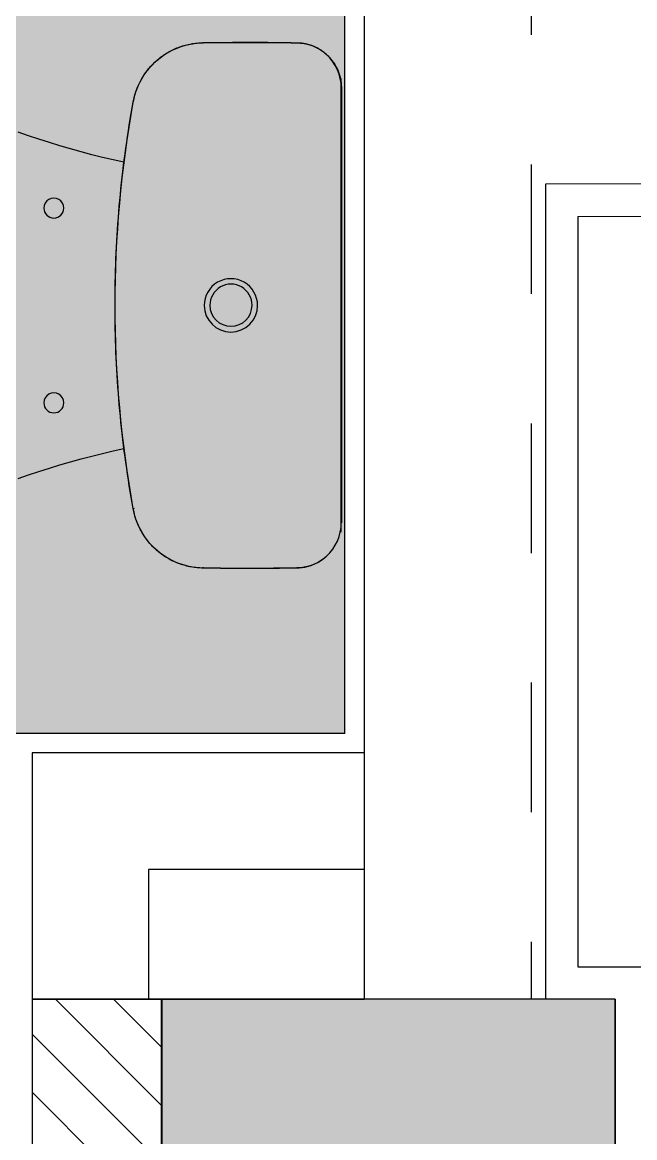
# Model space of a CAD drawing. Header units: metres. Extents: x -154 to 570, y -18 to 184.
# Drawn here: x -15.938 to -15.465, y -2.107 to -1.246 of the extents above; entities that cross this region are included whole.
import ezdxf
from ezdxf.xclip import XClip

# ---------------------------------------------------------------- set-up
doc = ezdxf.new("R2010")
doc.units = ezdxf.units.M
doc.header["$XCLIPFRAME"] = 0
doc.linetypes.add('PUC TORRE B$0$DASHEDX2', pattern=[1.5, 1, -0.5])
for name, color, linetype in [('ARQ-AUX', 7, 'Continuous'), ('PUC TORRE B$0$1', 232, 'PUC TORRE B$0$DASHEDX2'), ('PUC TORRE B$0$4', 2, 'Continuous'), ('PUC$0$ARQ-ALV ACAB', 4, 'Continuous'), ('PUC$0$ARQ-ALV OSSO', 5, 'Continuous'), ('PUC$0$ARQ-ENCH', 1, 'Continuous'), ('PUC$0$ARQ-HID', 7, 'Continuous')]:
    doc.layers.add(name, color=color, linetype=linetype)
doc.layers.add('PUC$0$ARQ-FORRO', color=9, linetype='Continuous', lineweight=5)

# ---------------------------------------------------------------- blocks, each defined once
blk = doc.blocks.new('PUC$0$ARQ-HID-BACIA CX')
blk.add_line((-0.00007, -0.175), (-0.00007, 0.175))
for points in [[(-0.01372, -0.19568), (-0.01423, -0.19605), (-0.01474, -0.19641), (-0.01526, -0.19677), (-0.01578, -0.19712), (-0.01631, -0.19746), (-0.01684, -0.19778), (-0.01739, -0.1981), (-0.01793, -0.19841), (-0.01849, -0.1987), (-0.01904, -0.19899), (-0.01961, -0.19927), (-0.02018, -0.19954), (-0.02075, -0.19979), (-0.02133, -0.20004), (-0.02191, -0.20027), (-0.02249, -0.2005), (-0.02308, -0.20072), (-0.02368, -0.20092), (-0.02427, -0.20111), (-0.02487, -0.2013), (-0.02548, -0.20147), (-0.02608, -0.20163), (-0.02669, -0.20178), (-0.02731, -0.20192), (-0.02792, -0.20205), (-0.02854, -0.20217), (-0.02916, -0.20227), (-0.02978, -0.20237), (-0.0304, -0.20246), (-0.03102, -0.20253), (-0.03165, -0.20259), (-0.03227, -0.20264), (-0.0329, -0.20268), (-0.03353, -0.2027), (-0.03415, -0.20273, -0.00878), (-0.10679, -0.20277), (-0.10794, -0.20271), (-0.10908, -0.20264), (-0.11022, -0.20256), (-0.11136, -0.20247), (-0.11249, -0.20236), (-0.11363, -0.20223), (-0.11476, -0.20207), (-0.11588, -0.20188), (-0.11701, -0.20166), (-0.11812, -0.20142), (-0.11924, -0.20116), (-0.12034, -0.20086), (-0.12144, -0.20055), (-0.12254, -0.20021), (-0.12362, -0.19986), (-0.1247, -0.19948), (-0.12577, -0.19908), (-0.12684, -0.19866), (-0.12789, -0.19822), (-0.12893, -0.19776), (-0.12997, -0.19727), (-0.13099, -0.19677), (-0.13201, -0.19624), (-0.13301, -0.19569), (-0.134, -0.19512), (-0.13498, -0.19453), (-0.13595, -0.19392), (-0.1369, -0.19329), (-0.13784, -0.19264), (-0.13877, -0.19197), (-0.13969, -0.19129), (-0.14058, -0.19058), (-0.14147, -0.18986), (-0.14234, -0.18912), (-0.14319, -0.18836), (-0.14403, -0.18758), (-0.14485, -0.18679), (-0.14566, -0.18598), (-0.14645, -0.18515), (-0.14722, -0.18431), (-0.14798, -0.18345), (-0.14872, -0.18257), (-0.14943, -0.18168), (-0.15013, -0.18078), (-0.15082, -0.17986), (-0.15148, -0.17893), (-0.15212, -0.17799), (-0.15275, -0.17703), (-0.15335, -0.17606), (-0.15393, -0.17508), (-0.1545, -0.17408), (-0.15504, -0.17308), (-0.15556, -0.17206), (-0.15607, -0.17103), (-0.15655, -0.17), (-0.15702, -0.16895), (-0.15746, -0.1679), (-0.15788, -0.16683), (-0.15827, -0.16576), (-0.15863, -0.16468), (-0.15897, -0.16359), (-0.15928, -0.16249), (-0.15957, -0.16138), (-0.15985, -0.16027), (-0.16011, -0.15916), (-0.16036, -0.15805), (-0.16061, -0.15693), (-0.16138, -0.15249), (-0.16215, -0.14805), (-0.1629, -0.1436), (-0.16363, -0.13915), (-0.16433, -0.1347), (-0.165, -0.13024), (-0.16565, -0.12578), (-0.16628, -0.12132), (-0.16689, -0.11685), (-0.16747, -0.11238), (-0.16803, -0.10791), (-0.16857, -0.10344), (-0.16909, -0.09896), (-0.16958, -0.09448), (-0.17005, -0.09), (-0.1705, -0.08551), (-0.17092, -0.08102), (-0.17132, -0.07653), (-0.1717, -0.07204), (-0.17206, -0.06755), (-0.17239, -0.06305), (-0.1727, -0.05856), (-0.17299, -0.05406), (-0.17325, -0.04956), (-0.17349, -0.04506), (-0.17371, -0.04055), (-0.17391, -0.03605), (-0.17408, -0.03155), (-0.17423, -0.02704), (-0.17436, -0.02254), (-0.17446, -0.01803), (-0.17453, -0.01352), (-0.17458, -0.00901), (-0.17462, -0.00451), (-0.17464, 0), (-0.17462, 0.00451), (-0.17458, 0.00901), (-0.17453, 0.01352), (-0.17446, 0.01803), (-0.17436, 0.02254), (-0.17423, 0.02704), (-0.17408, 0.03155), (-0.17391, 0.03605), (-0.17371, 0.04055), (-0.17349, 0.04506), (-0.17325, 0.04956), (-0.17299, 0.05406), (-0.1727, 0.05856), (-0.17239, 0.06305), (-0.17206, 0.06755), (-0.1717, 0.07204), (-0.17132, 0.07653), (-0.17092, 0.08102), (-0.1705, 0.08551), (-0.17005, 0.09), (-0.16958, 0.09448), (-0.16909, 0.09896), (-0.16857, 0.10344), (-0.16803, 0.10791), (-0.16747, 0.11238), (-0.16689, 0.11685), (-0.16628, 0.12132), (-0.16565, 0.12578), (-0.165, 0.13024), (-0.16433, 0.1347), (-0.16363, 0.13915), (-0.1629, 0.1436), (-0.16215, 0.14805), (-0.16138, 0.15249), (-0.16061, 0.15693), (-0.16036, 0.15805), (-0.16011, 0.15916), (-0.15985, 0.16027), (-0.15957, 0.16138), (-0.15928, 0.16249), (-0.15897, 0.16359), (-0.15863, 0.16468), (-0.15827, 0.16576), (-0.15788, 0.16683), (-0.15746, 0.1679), (-0.15702, 0.16895), (-0.15655, 0.17), (-0.15607, 0.17103), (-0.15556, 0.17206), (-0.15504, 0.17308), (-0.1545, 0.17408), (-0.15393, 0.17508), (-0.15335, 0.17606), (-0.15275, 0.17703), (-0.15212, 0.17799), (-0.15148, 0.17893), (-0.15082, 0.17986), (-0.15013, 0.18078), (-0.14943, 0.18168), (-0.14872, 0.18257), (-0.14798, 0.18345), (-0.14722, 0.18431), (-0.14645, 0.18515), (-0.14566, 0.18598), (-0.14485, 0.18679), (-0.14403, 0.18758), (-0.14319, 0.18836), (-0.14234, 0.18912), (-0.14147, 0.18986), (-0.14058, 0.19058), (-0.13969, 0.19129), (-0.13877, 0.19197), (-0.13784, 0.19264), (-0.1369, 0.19329), (-0.13595, 0.19392), (-0.13498, 0.19453), (-0.134, 0.19512), (-0.13301, 0.19569), (-0.13201, 0.19624), (-0.13099, 0.19677), (-0.12997, 0.19727), (-0.12893, 0.19776), (-0.12789, 0.19822), (-0.12684, 0.19866), (-0.12577, 0.19908), (-0.1247, 0.19948), (-0.12362, 0.19986), (-0.12254, 0.20021), (-0.12144, 0.20055), (-0.12034, 0.20086), (-0.11924, 0.20116), (-0.11812, 0.20142), (-0.11701, 0.20166), (-0.11588, 0.20188), (-0.11476, 0.20207), (-0.11363, 0.20223), (-0.11249, 0.20236), (-0.11136, 0.20247), (-0.11022, 0.20256), (-0.10908, 0.20264), (-0.10794, 0.20271), (-0.10679, 0.20277, -0.00878), (-0.03415, 0.20273), (-0.03353, 0.2027), (-0.0329, 0.20268), (-0.03227, 0.20264), (-0.03165, 0.20259), (-0.03102, 0.20253), (-0.0304, 0.20246), (-0.02978, 0.20237), (-0.02916, 0.20227), (-0.02854, 0.20217), (-0.02792, 0.20205), (-0.02731, 0.20192), (-0.02669, 0.20178), (-0.02608, 0.20163), (-0.02548, 0.20147), (-0.02487, 0.2013), (-0.02427, 0.20111), (-0.02368, 0.20092), (-0.02308, 0.20072), (-0.02249, 0.2005), (-0.02191, 0.20027), (-0.02133, 0.20004), (-0.02075, 0.19979), (-0.02018, 0.19954), (-0.01961, 0.19927), (-0.01904, 0.19899), (-0.01849, 0.1987), (-0.01793, 0.19841), (-0.01739, 0.1981), (-0.01684, 0.19778), (-0.01631, 0.19746), (-0.01578, 0.19712), (-0.01526, 0.19677), (-0.01474, 0.19641), (-0.01423, 0.19605), (-0.01372, 0.19568)], [(-0.01308, 0.195, 0.018828), (-0.0135, 0.19544)], [(-0.01328, -0.19509), (-0.01328, -0.1951), (-0.01328, -0.1951), (-0.01327, -0.19509), (-0.01324, -0.19506), (-0.01322, -0.19504), (-0.01316, -0.19498), (-0.01311, -0.19493), (-0.01299, -0.19482), (-0.01286, -0.1947), (-0.01279, -0.19463), (-0.01264, -0.19449), (-0.01247, -0.19434), (-0.01155, -0.19352, 0.212488), (-0.00007, -0.16772), (-0.00007, 0.16772, 0.212488), (-0.01155, 0.19352), (-0.01247, 0.19434), (-0.01264, 0.19449), (-0.01279, 0.19463), (-0.01286, 0.1947), (-0.01299, 0.19482), (-0.01311, 0.19493), (-0.01316, 0.19498), (-0.01322, 0.19504), (-0.01324, 0.19506), (-0.01327, 0.19509), (-0.01328, 0.1951), (-0.01328, 0.1951)], [(-0.01231, 0.1942, 0.002919), (-0.01155, 0.19353)], [(-0.01361, -0.19549, 0.018828), (-0.01319, -0.19505)]]:
    blk.add_lwpolyline(points, format="xyb")
at = {"ltscale": 0.000466036}
blk.add_lwpolyline([(-0.01328, -0.1951), (-0.01334, -0.19517, -0.017665), (-0.01364, -0.19551, -0.039631), (-0.01377, -0.19562, -0.158216), (-0.03415, -0.20265, -0.008778), (-0.10679, -0.2027), (-0.10952, -0.20259), (-0.11224, -0.20234), (-0.11494, -0.20196), (-0.11763, -0.20144), (-0.12028, -0.2008), (-0.1229, -0.20002), (-0.12547, -0.19912), (-0.128, -0.19809), (-0.13048, -0.19694), (-0.13289, -0.19567), (-0.13524, -0.19428), (-0.13752, -0.19278), (-0.13972, -0.19116), (-0.14184, -0.18945), (-0.14388, -0.18763), (-0.14582, -0.18571), (-0.14766, -0.1837), (-0.14941, -0.1816), (-0.15105, -0.17942), (-0.15258, -0.17716), (-0.15399, -0.17483), (-0.1553, -0.17243), (-0.15648, -0.16997), (-0.15754, -0.16746), (-0.15848, -0.1649), (-0.15929, -0.1623), (-0.15997, -0.15966), (-0.16053, -0.15692, -0.044623), (-0.17457, 0, -0.044623), (-0.16053, 0.15692), (-0.15997, 0.15966), (-0.15929, 0.1623), (-0.15848, 0.1649), (-0.15754, 0.16746), (-0.15648, 0.16997), (-0.1553, 0.17243), (-0.15399, 0.17483), (-0.15258, 0.17716), (-0.15105, 0.17942), (-0.14941, 0.1816), (-0.14766, 0.1837), (-0.14582, 0.18571), (-0.14388, 0.18763), (-0.14184, 0.18945), (-0.13972, 0.19116), (-0.13752, 0.19278), (-0.13524, 0.19428), (-0.13289, 0.19567), (-0.13048, 0.19694), (-0.128, 0.19809), (-0.12547, 0.19912), (-0.1229, 0.20002), (-0.12028, 0.2008), (-0.11763, 0.20144), (-0.11494, 0.20196), (-0.11224, 0.20234), (-0.10952, 0.20259), (-0.10679, 0.2027, -0.008778), (-0.03416, 0.20265, -0.158216), (-0.01377, 0.19562, -0.039631), (-0.01364, 0.19551, -0.017665), (-0.01334, 0.19517), (-0.01328, 0.1951)], format="xyb", dxfattribs=at)
at = {"ltscale": 0.00311}
for points in [[(-0.10678, 0.20206), (-0.10679, 0.2027)], [(-0.10678, -0.20206), (-0.10679, -0.2027)]]:
    blk.add_lwpolyline(points, dxfattribs=at)
at = {"ltscale": 0.00156}
blk.add_lwpolyline([(-0.0131, 0.19508), (-0.01335, 0.19529)], dxfattribs=at)
for points in [[(-0.01328, 0.1951), (-0.01328, 0.19509)], [(-0.01147, 0.19363), (-0.01087, 0.19305), (-0.01027, 0.19247), (-0.00968, 0.19189), (-0.00911, 0.19128), (-0.00855, 0.19066), (-0.00801, 0.19003), (-0.00749, 0.18938), (-0.00698, 0.18872), (-0.00649, 0.18805), (-0.00601, 0.18737), (-0.00555, 0.18668), (-0.0051, 0.18597), (-0.00468, 0.18526), (-0.00427, 0.18453), (-0.00388, 0.1838), (-0.0035, 0.18305), (-0.00314, 0.1823), (-0.00281, 0.18154), (-0.00249, 0.18077), (-0.00218, 0.18), (-0.0019, 0.17921), (-0.00164, 0.17842), (-0.00139, 0.17763), (-0.00116, 0.17683), (-0.00096, 0.17602), (-0.00077, 0.17521), (-0.0006, 0.1744), (-0.00045, 0.17358), (-0.00032, 0.17275), (-0.00021, 0.17193), (-0.00012, 0.1711), (-0.00006, 0.17027), (-0.00002, 0.16944), (0.00001, 0.16861), (0.00003, 0.16778)], [(-0.16765, 0.1104), (-0.16776, 0.11042), (-0.17602, 0.11228), (-0.1842, 0.11422), (-0.19248, 0.1163), (-0.2008, 0.11849), (-0.20903, 0.12077), (-0.21715, 0.12313), (-0.22532, 0.12562), (-0.23351, 0.12822), (-0.24148, 0.13086), (-0.24931, 0.13356)], [(-0.24931, -0.13356), (-0.24148, -0.13086), (-0.23351, -0.12822), (-0.22532, -0.12562), (-0.21715, -0.12313), (-0.20903, -0.12077), (-0.2008, -0.11849), (-0.19248, -0.1163), (-0.1842, -0.11422), (-0.17602, -0.11228), (-0.16776, -0.11042), (-0.16765, -0.1104)], [(0, 0.16772), (0, -0.16772)], [(-0.01146, -0.19362), (-0.01162, -0.19376), (-0.0117, -0.19383), (-0.01186, -0.19397), (-0.01234, -0.19439), (-0.01264, -0.19465), (-0.01284, -0.19483), (-0.0129, -0.19489), (-0.01296, -0.19494), (-0.01301, -0.19499), (-0.01305, -0.19503), (-0.0131, -0.19507)]]:
    blk.add_lwpolyline(points)
at = {"ltscale": 0.00179}
for points in [[(-0.00045, 0.16772), (-0.00008, 0.16772)], [(-0.00045, -0.16772), (-0.00008, -0.16772)]]:
    blk.add_lwpolyline(points, dxfattribs=at)
for points in [[(-0.21411, 0.07516, 1), (-0.22955, 0.07516, 1)], [(-0.06465, 0, 1), (-0.10584, 0, 1)], [(-0.06888, 0.00014, 1), (-0.10143, 0.00014, 1)], [(-0.21411, -0.07516, 1), (-0.22955, -0.07516, 1)]]:
    blk.add_lwpolyline(points, format="xyb", close=True)
at = {"ltscale": 0.003392}
blk.add_lwpolyline([(-0.15984, -0.15679), (-0.16053, -0.15692)], dxfattribs=at)
at = {"ltscale": 0.002755}
blk.add_lwpolyline([(-0.03417, -0.20208), (-0.03415, -0.20265)], dxfattribs=at)
blk = doc.blocks.new('PUC$0$pl apto tipo 1 puc')
at = {"layer": 'PUC$0$ARQ-ENCH'}
h = blk.add_hatch(dxfattribs=at)
h.set_pattern_fill('ANSI31', color=256, scale=0.01)
h.set_pattern_definition([(45, (0.04845, 0), (-0.02245064, 0.02245064), [])])
h.paths.add_polyline_path([(-31.27329, 2.58954), (-31.17329, 2.58954), (-31.17329, 2.00004), (-31.27329, 2.00004)])
at = {"layer": 'PUC$0$ARQ-ALV ACAB', "elevation": 0}
for points in [[(-31.03205, 1.79504), (-31.28828, 1.79504), (-31.28829, 2.57465)], [(-30.85204, 1.39595), (-30.85204, 1.97504)], [(-30.85204, 1.97504), (-30.79828, 1.97504)], [(-31.03205, 1.79504), (-31.03205, 0.18561), (-32.22663, 0.18561), (-32.22663, 0.2256), (-32.38663, 0.2256), (-32.38663, 0.1756), (-33.78985, 0.1756), (-33.78985, -0.05481), (-33.63985, -0.05481), (-33.63985, 0.02559), (-30.87204, 0.02561)], [(-30.85204, 1.39595), (-30.19662, 1.39578)]]:
    blk.add_lwpolyline(points, dxfattribs=at)
at = {"layer": 'PUC$0$ARQ-ALV OSSO', "elevation": 0}
for points in [[(-30.82329, 2.00004), (-30.82328, 2.85944), (-30.82328, 2.85944), (-30.82328, 2.99944), (-31.17328, 2.99926)], [(-31.01705, 1.81004), (-31.27329, 1.81004), (-31.27329, 2.00004), (-31.01705, 2.00004)], [(-31.01705, 1.90004), (-31.18329, 1.90004), (-31.18329, 2.00004)], [(-31.01705, 1.08561), (-31.01705, 2.00004)], [(-30.87705, 1.37095), (-30.87705, 2.00004)], [(-30.87705, 1.23077), (-30.22662, 1.23077), (-30.22662, 1.37077), (-30.87705, 1.37095)]]:
    blk.add_lwpolyline(points, dxfattribs=at)
at = {"layer": 'PUC$0$ARQ-ENCH'}
blk.add_lwpolyline([(-31.27329, 2.58954), (-31.17329, 2.58954), (-31.17329, 2.00004), (-31.27329, 2.00004)], close=True, dxfattribs=at)
at = {"layer": 'PUC$0$ARQ-HID', "lineweight": -2, "xscale": -0.9999999999999902, "rotation": 180.0000067269699}
blk.add_blockref('PUC$0$ARQ-HID-BACIA CX', (-31.03461, 1.46463, 0), dxfattribs=at)
blk = doc.blocks.new('PUC$0$pl forro 1')
at = {"layer": 'PUC$0$ARQ-FORRO'}
h = blk.add_hatch(color=256, dxfattribs=at)
h.dxf.hatch_style = 1
h.paths.add_polyline_path([(4.14154, -1.06067), (5.33612, -1.06066), (5.33612, -2.6701), (5.07989, -2.6701), (5.07989, -3.44971), (4.14154, -3.4496)])
at = {"layer": 'PUC$0$ARQ-FORRO', "elevation": 0.00001}
blk.add_lwpolyline([(4.14154, -1.06067), (5.33612, -1.06066), (5.33612, -2.6701), (5.07989, -2.6701), (5.07989, -3.44971), (4.14154, -3.4496)], close=True, dxfattribs=at)
blk = doc.blocks.new('PUC')
at = {"layer": 'PUC$0$ARQ-ALV OSSO', "xscale": -1, "rotation": 180}
blk.add_blockref('PUC$0$pl apto tipo 1 puc', (15.34324, 0.00003), dxfattribs=at)
at = {"layer": 'PUC$0$ARQ-FORRO'}
blk.add_blockref('PUC$0$pl forro 1', (-21.02493, 0.87509, 0), dxfattribs=at)
blk = doc.blocks.new('PUC TORRE B$0$est-lo-07-6sb-r00')
at = {"layer": 'PUC TORRE B$0$4'}
h = blk.add_hatch(color=8, dxfattribs=at)
h.dxf.hatch_style = 1
h.paths.add_polyline_path([(213.004314, 592.98646), (232.004314, 592.98646), (232.004314, 743.98646), (213.004314, 743.98646)], flags=17)
h.paths.add_polyline_path([(517.003016, 942.98646), (353.003016, 942.98646), (353.003016, 923.986062), (498.003016, 923.986062), (498.003016, 465.008359), (498.003039, 465.008359), (498.003039, 450.008359), (498.003039, 395.98646), (517.003016, 395.98646)])
h.paths.add_polyline_path([(3672.003309, 253.001099), (3672.003309, 388.001099), (3637.003309, 388.001099), (3637.003309, 253.001099)])
h.paths.add_polyline_path([(3637.003309, 942.98646), (3637.003194, 872.98646), (3653.003309, 872.98646), (3653.003309, 599.001099), (3637.003309, 599.001099), (3637.003309, 539.001099), (3672.003309, 539.001099), (3672.003309, 942.98646)])
h.paths.add_polyline_path([(3672.003424, 102.001099), (3637.003309, 102.001099), (3637.003309, 42.001099), (3653.003307, 42.001099), (3653.003307, -229.998901), (3637.003309, -229.998901), (3637.003309, -299.998901), (3672.003424, -299.998901)])
h.paths.add_polyline_path([(3075.003309, -299.999844), (3110.003309, -299.999844), (3110.003309, -199.999844), (3075.003309, -199.999844)])
h.paths.add_polyline_path([(3075.003309, 270.500177), (3110.003309, 270.500177), (3110.003309, 370.500177), (3075.003309, 370.500177)])
h.paths.add_polyline_path([(520.003309, 942.98646), (520.003309, 395.98646), (555.003309, 395.98646), (555.003309, 451.98646), (539.003309, 451.98646), (539.003309, 872.98646), (555.003309, 872.98646), (555.003309, 942.98646)])
h.paths.add_polyline_path([(-2102.995138, 253.000177), (-2102.995138, 388.000177), (-2137.995138, 388.000177), (-2137.995138, 253.000177)])
h.paths.add_polyline_path([(-2137.995138, 101.999935), (-2137.995138, -299.999844), (-2102.995138, -299.999844), (-2102.995138, -229.999844), (-2118.995138, -229.999844), (-2118.995138, 41.999935), (-2102.995138, 41.999935), (-2102.995138, 101.999935)])
h.paths.add_polyline_path([(-2137.995141, 942.98646), (-2137.995141, 538.988972), (-2102.995141, 538.988972), (-2102.995141, 598.988972), (-2118.995141, 598.988972), (-2118.995141, 872.98646), (-2102.995141, 872.98646), (-2102.995141, 942.98646)])
h.paths.add_polyline_path([(520.003309, 245.003526), (520.003309, -299.999844), (555.003309, -299.999844), (555.003309, -229.999844), (539.003309, -229.999844), (539.003309, 185.003526), (555.003309, 185.003526), (555.003309, 245.003526)])
h.paths.add_polyline_path([(-34.995574, 942.98646), (-34.995574, 872.98646), (-18.995574, 872.98646), (-18.995574, 455.98646), (-34.995574, 455.98646), (-34.995574, 395.98646), (232.004426, 395.98646), (232.004426, 481.98646), (213.004426, 481.98646), (213.004426, 414.98646), (0.004426, 414.98646), (0.004426, 923.98646), (213.004426, 923.98646), (213.004426, 854.98646), (232.004426, 854.98646), (232.004426, 923.98646), (252.004426, 923.98646), (252.004426, 942.98646)])
h.paths.add_polyline_path([(3075.003309, 842.98646), (3110.003309, 842.98646), (3110.003309, 942.98646), (3075.003309, 942.98646)])
h.paths.add_polyline_path([(2530.003309, -299.999844), (2570.003309, -299.999844), (2570.003309, -199.999844), (2530.003309, -199.999844)])
h.paths.add_polyline_path([(2530.003309, 145.003526), (2570.003309, 145.003526), (2570.003309, 245.003526), (2530.003309, 245.003526)])
h.paths.add_polyline_path([(2530.003309, 395.98646), (2570.003309, 395.98646), (2570.003309, 495.98646), (2530.003309, 495.98646)])
h.paths.add_polyline_path([(2530.003309, 842.98646), (2570.003309, 842.98646), (2570.003309, 942.98646), (2530.003309, 942.98646)])
h.paths.add_polyline_path([(1995.003309, -299.999844), (2030.003309, -299.999844), (2030.003309, -199.999844), (1995.003309, -199.999844)])
h.paths.add_polyline_path([(1995.003309, 145.003526), (2030.003309, 145.003526), (2030.003309, 245.003526), (1995.003309, 245.003526)])
h.paths.add_polyline_path([(1995.003309, 395.98646), (2030.003309, 395.98646), (2030.003309, 495.98646), (1995.003309, 495.98646)])
h.paths.add_polyline_path([(1995.003309, 842.98646), (2030.003309, 842.98646), (2030.003309, 942.98646), (1995.003309, 942.98646)])
h.paths.add_polyline_path([(1460.003309, -299.999844), (1495.003309, -299.999844), (1495.003309, -199.999844), (1460.003309, -199.999844)])
h.paths.add_polyline_path([(1460.003309, 145.003526), (1495.003309, 145.003526), (1495.003309, 245.003526), (1460.003309, 245.003526)])
h.paths.add_polyline_path([(1460.176641, 395.98646), (1495.176641, 395.98646), (1495.176641, 495.98646), (1460.176641, 495.98646)])
h.paths.add_polyline_path([(1460.003309, 842.98646), (1495.003309, 842.98646), (1495.003309, 942.98646), (1460.003309, 942.98646)])
h.paths.add_polyline_path([(925.003309, -299.999844), (960.003309, -299.999844), (960.003309, -199.999844), (925.003309, -199.999844)])
h.paths.add_polyline_path([(925.003309, 145.003526), (960.003309, 145.003526), (960.003309, 245.003526), (925.003309, 245.003526)])
h.paths.add_polyline_path([(925.003309, 395.98646), (960.003309, 395.98646), (960.003309, 495.98646), (925.003309, 495.98646)])
h.paths.add_polyline_path([(925.003309, 842.98646), (960.003309, 842.98646), (960.003309, 942.98646), (925.003309, 942.98646)])
h.paths.add_polyline_path([(-1582.999721, -299.999844), (-1547.999721, -299.999844), (-1547.999721, -199.999844), (-1582.999721, -199.999844)])
h.paths.add_polyline_path([(-500.999721, -299.999844), (-465.999721, -299.999844), (-465.999721, -199.999844), (-500.999721, -199.999844)])
h.paths.add_polyline_path([(-1042.999721, -299.999844), (-1002.999721, -299.999844), (-1002.999721, -199.999844), (-1042.999721, -199.999844)])
h.paths.add_polyline_path([(-500.999721, 145.003526), (-465.999721, 145.003526), (-465.999721, 245.003526), (-500.999721, 245.003526)])
h.paths.add_polyline_path([(-1042.999721, 145.003526), (-1002.999721, 145.003526), (-1002.999721, 245.003526), (-1042.999721, 245.003526)])
h.paths.add_polyline_path([(-500.999721, 395.98646), (-465.999721, 395.98646), (-465.999721, 495.98646), (-500.999721, 495.98646)])
h.paths.add_polyline_path([(-1042.999721, 395.98646), (-1002.999721, 395.98646), (-1002.999721, 495.98646), (-1042.999721, 495.98646)])
h.paths.add_polyline_path([(-1582.999721, 270.500177), (-1547.999721, 270.500177), (-1547.999721, 370.500177), (-1582.999721, 370.500177)])
h.paths.add_polyline_path([(-500.999721, 842.98646), (-465.999721, 842.98646), (-465.999721, 942.98646), (-500.999721, 942.98646)])
h.paths.add_polyline_path([(-1042.999721, 842.98646), (-1002.999721, 842.98646), (-1002.999721, 942.98646), (-1042.999721, 942.98646)])
h.paths.add_polyline_path([(-1582.999721, 842.98646), (-1547.999721, 842.98646), (-1547.999721, 942.98646), (-1582.999721, 942.98646)])
h.paths.add_polyline_path([(-35, 245.003526), (-35, 185.003526), (-19, 185.003526), (-19, -230), (-35, -230), (-35, -300), (517, -300), (517, 245), (498, 245), (498, -281), (0, -281), (0, -19), (255, -19), (255, 245.003526), (178.5, 245.003526), (178.5, 226.003526), (236, 226.003526), (236, 0), (0, 0), (0, 226.003526), (57.5, 226.003526), (57.5, 245.003526)])
at = {"layer": 'PUC TORRE B$0$1'}
blk.add_lwpolyline([(-1554.496581, -115.575305), (-1554.496581, -199.999844)], dxfattribs=at)
at = {"layer": 'PUC TORRE B$0$4', "linetype": 'Continuous'}
blk.add_lwpolyline([(-1582.999721, -299.999844), (-1547.999721, -299.999844), (-1547.999721, -199.999844), (-1582.999721, -199.999844), (-1582.999721, -299.999844)], dxfattribs=at)
blk = doc.blocks.new('PUC TORRE B')
at = {"linetype": 'Continuous', "xscale": 0.01, "yscale": 0.01, "zscale": 0.01}
blk.add_blockref('PUC TORRE B$0$est-lo-07-6sb-r00', (0, 0), dxfattribs=at)
blk.add_blockref('PUC', (0, 0))

msp = doc.modelspace()

# ---------------------------------------------------------------- block references
at = {"layer": 'ARQ-AUX'}
ref = msp.add_blockref('PUC TORRE B', (0, 0), dxfattribs=at)
XClip(ref).set_block_clipping_path([(-22.1257387469, -3.8879528525), (38.8233554118, 13.297728756)])

doc.saveas('drawing.dxf')
